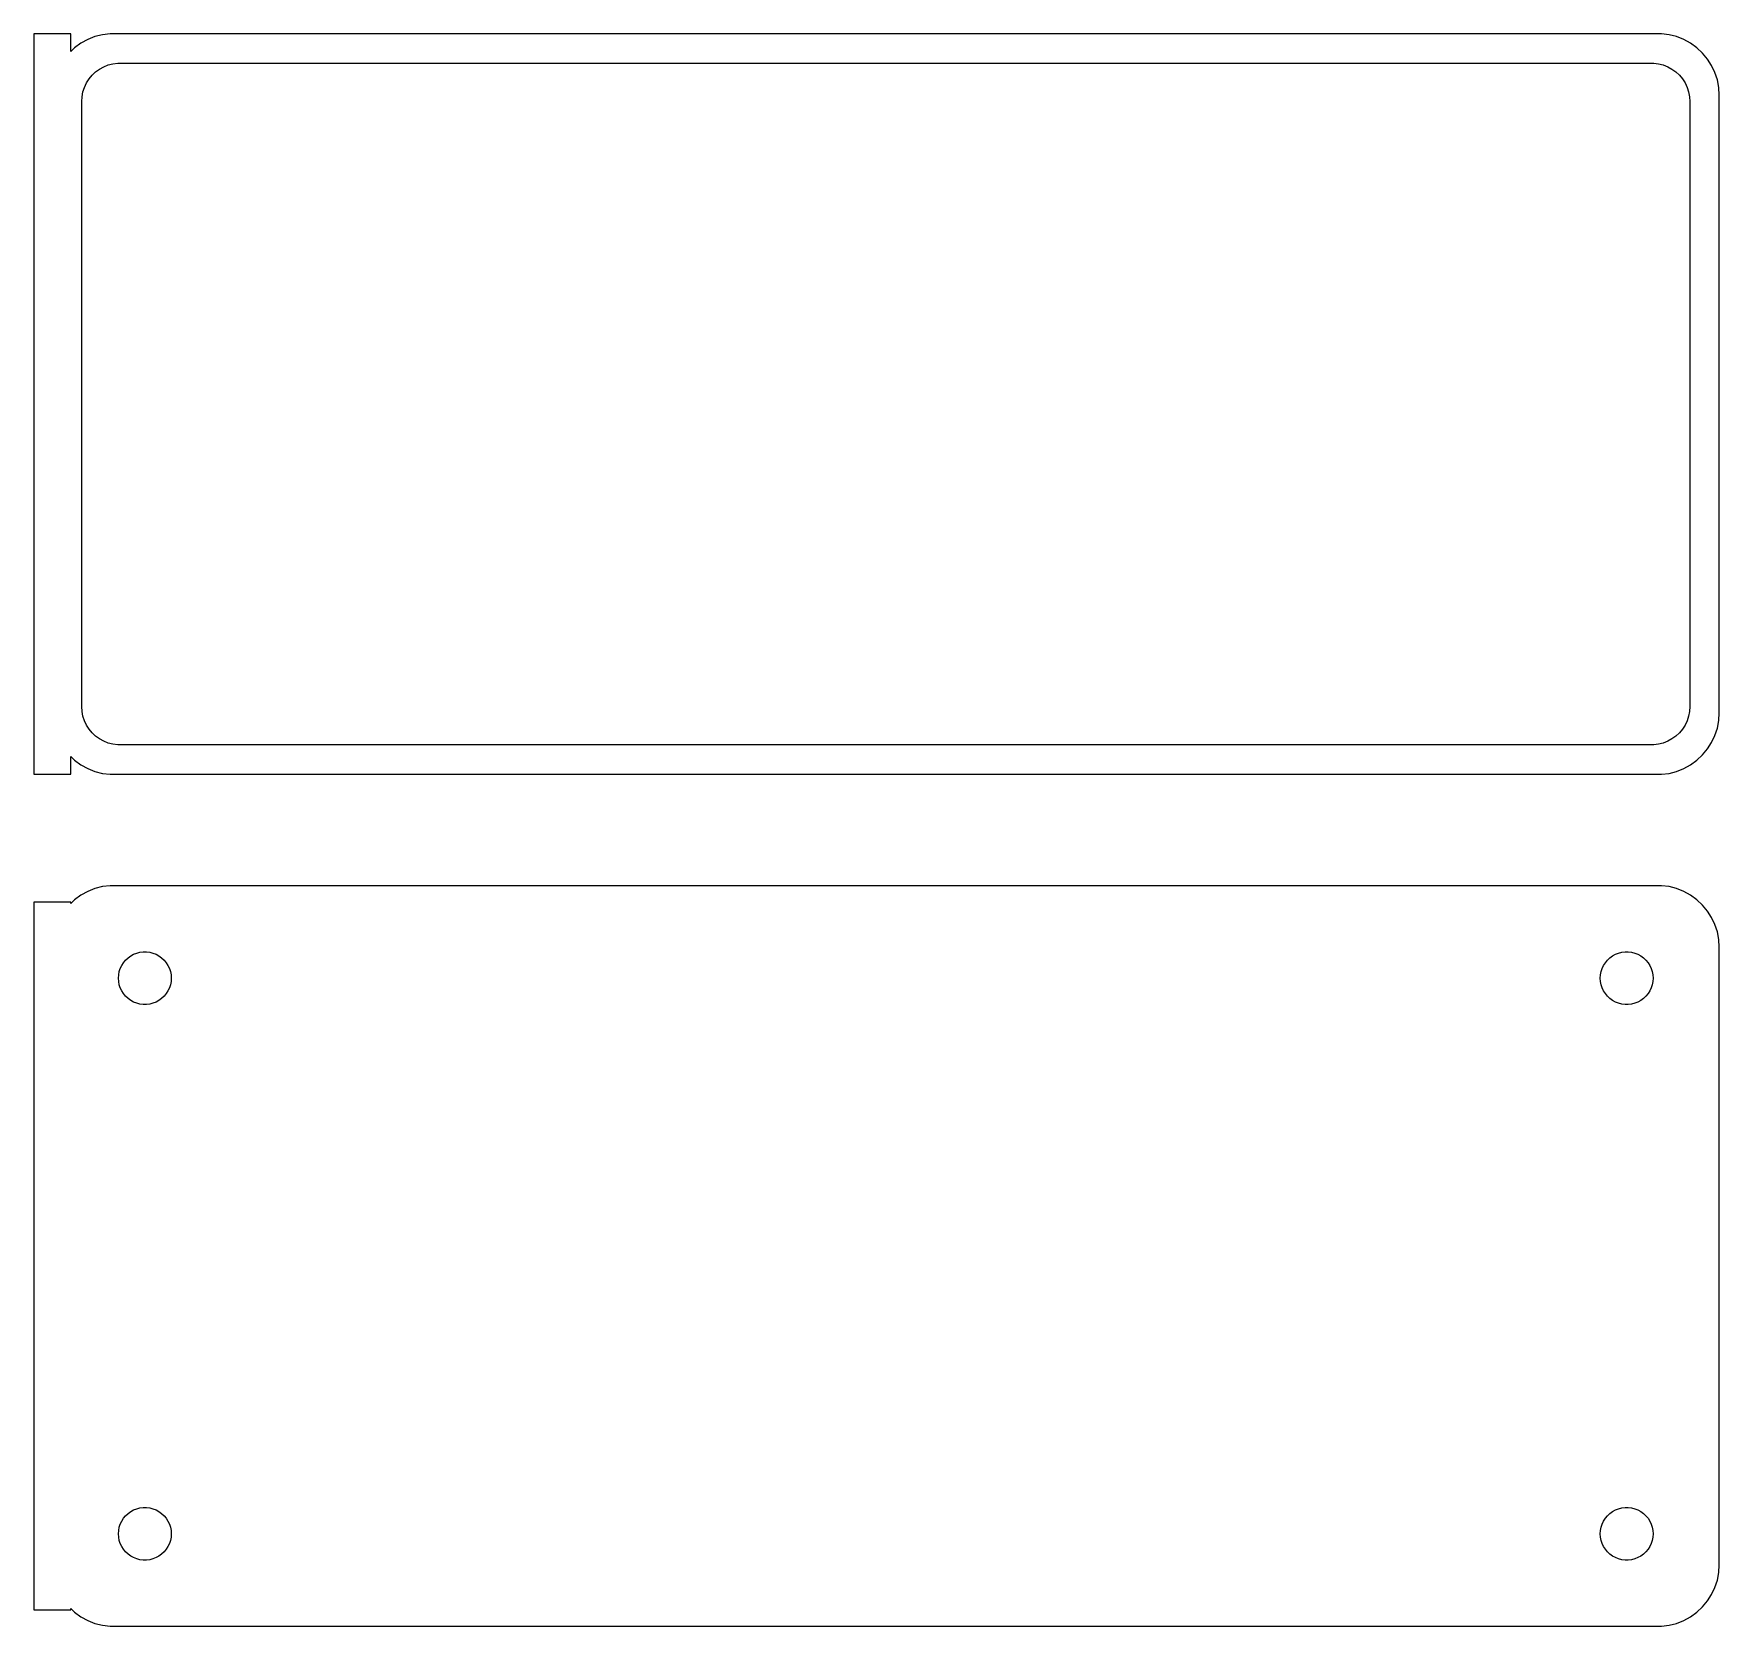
# Model space of a CAD drawing. Header units: metres. Extents: x -69 to 68, y 108 to 237.
import ezdxf

# ---------------------------------------------------------------- set-up
doc = ezdxf.new("R2010")
doc.units = ezdxf.units.M

msp = doc.modelspace()

# ---------------------------------------------------------------- linework, layer by layer
for p, q in [((-66, 236.979), (-69, 236.979)), ((-69, 236.979), (-69, 177.021)), ((-66, 235.559), (-66, 236.979)), ((-65.1791, 236.222), (-65.6871, 235.853)), ((-64.6289, 236.524), (-65.1791, 236.222)), ((-64.0451, 236.755), (-64.6289, 236.524)), ((-63.4369, 236.911), (-64.0451, 236.755)), ((-62.8139, 236.99), (-63.4369, 236.911)), ((62.8139, 236.99), (-62.8139, 236.99)), ((63.4369, 236.911), (62.8139, 236.99)), ((64.0451, 236.755), (63.4369, 236.911)), ((64.6289, 236.524), (64.0451, 236.755)), ((65.1791, 236.222), (64.6289, 236.524)), ((65.6871, 235.853), (65.1791, 236.222)), ((-65.6871, 235.853), (-66, 235.559)), ((66.1448, 235.423), (65.6871, 235.853)), ((66.5451, 234.939), (66.1448, 235.423)), ((66.8815, 234.409), (66.5451, 234.939)), ((-64.5184, 233.33), (-64.2692, 233.631)), ((-64.2692, 233.631), (-63.9842, 233.899)), ((-63.9842, 233.899), (-63.668, 234.128)), ((-63.668, 234.128), (-63.3254, 234.317)), ((-63.3254, 234.317), (-62.9619, 234.461)), ((-62.9619, 234.461), (-62.5833, 234.558)), ((-62.5833, 234.558), (-62.1954, 234.607)), ((-62.1954, 234.607), (62.1954, 234.607)), ((62.1954, 234.607), (62.5833, 234.558)), ((62.5833, 234.558), (62.9619, 234.461)), ((62.9619, 234.461), (63.3254, 234.317)), ((63.3254, 234.317), (63.668, 234.128)), ((63.668, 234.128), (63.9842, 233.899)), ((63.9842, 233.899), (64.2692, 233.631)), ((64.2692, 233.631), (64.5184, 233.33)), ((67.1489, 233.841), (66.8815, 234.409)), ((67.3429, 233.243), (67.1489, 233.841)), ((-65.0884, 231.89), (-65.0151, 232.274)), ((-65.0151, 232.274), (-64.8943, 232.646)), ((-64.8943, 232.646), (-64.7279, 233)), ((-64.7279, 233), (-64.5184, 233.33)), ((64.5184, 233.33), (64.7279, 233)), ((64.7279, 233), (64.8943, 232.646)), ((64.8943, 232.646), (65.0151, 232.274)), ((65.0151, 232.274), (65.0884, 231.89)), ((67.4606, 232.627), (67.3429, 233.243)), ((67.5, 232), (67.4606, 232.627)), ((-65.1129, 231.5), (-65.0884, 231.89)), ((-65.1129, 182.5), (-65.1129, 231.5)), ((65.0884, 231.89), (65.1129, 231.5)), ((65.1129, 231.5), (65.1129, 182.5)), ((67.5, 182), (67.5, 232)), ((-65.0884, 182.11), (-65.1129, 182.5)), ((-65.0151, 181.726), (-65.0884, 182.11)), ((-64.8943, 181.354), (-65.0151, 181.726)), ((65.0151, 181.726), (64.8943, 181.354)), ((65.0884, 182.11), (65.0151, 181.726)), ((65.1129, 182.5), (65.0884, 182.11)), ((67.4606, 181.373), (67.5, 182)), ((-64.7279, 181), (-64.8943, 181.354)), ((-64.5184, 180.67), (-64.7279, 181)), ((-64.2692, 180.369), (-64.5184, 180.67)), ((-63.9842, 180.101), (-64.2692, 180.369)), ((64.2692, 180.369), (63.9842, 180.101)), ((64.5184, 180.67), (64.2692, 180.369)), ((64.7279, 181), (64.5184, 180.67)), ((64.8943, 181.354), (64.7279, 181)), ((67.1489, 180.159), (67.3429, 180.757)), ((67.3429, 180.757), (67.4606, 181.373)), ((-63.668, 179.872), (-63.9842, 180.101)), ((-63.3254, 179.683), (-63.668, 179.872)), ((-62.9619, 179.539), (-63.3254, 179.683)), ((-62.5833, 179.442), (-62.9619, 179.539)), ((-62.1954, 179.393), (-62.5833, 179.442)), ((62.1954, 179.393), (-62.1954, 179.393)), ((62.5833, 179.442), (62.1954, 179.393)), ((62.9619, 179.539), (62.5833, 179.442)), ((63.3254, 179.683), (62.9619, 179.539)), ((63.668, 179.872), (63.3254, 179.683)), ((63.9842, 180.101), (63.668, 179.872)), ((66.1448, 178.577), (66.5451, 179.061)), ((66.5451, 179.061), (66.8815, 179.591)), ((66.8815, 179.591), (67.1489, 180.159)), ((-66, 177.021), (-66, 178.441)), ((-66, 178.441), (-65.6871, 178.147)), ((-65.6871, 178.147), (-65.1791, 177.778)), ((-65.1791, 177.778), (-64.6289, 177.476)), ((-64.6289, 177.476), (-64.0451, 177.245)), ((64.0451, 177.245), (64.6289, 177.476)), ((64.6289, 177.476), (65.1791, 177.778)), ((65.1791, 177.778), (65.6871, 178.147)), ((65.6871, 178.147), (66.1448, 178.577)), ((-69, 177.021), (-66, 177.021)), ((-64.0451, 177.245), (-63.4369, 177.089)), ((-63.4369, 177.089), (-62.8139, 177.01)), ((-62.8139, 177.01), (62.8139, 177.01)), ((62.8139, 177.01), (63.4369, 177.089)), ((63.4369, 177.089), (64.0451, 177.245)), ((-63.4369, 167.911), (-64.0451, 167.755)), ((-62.8139, 167.99), (-63.4369, 167.911)), ((62.8139, 167.99), (-62.8139, 167.99)), ((63.4369, 167.911), (62.8139, 167.99)), ((64.0451, 167.755), (63.4369, 167.911)), ((-66, 166.653), (-69, 166.653)), ((-69, 166.653), (-69, 109.347)), ((-65.6871, 166.853), (-66, 166.559)), ((-66, 166.559), (-66, 166.653)), ((-65.1791, 167.222), (-65.6871, 166.853)), ((-64.6289, 167.524), (-65.1791, 167.222)), ((-64.0451, 167.755), (-64.6289, 167.524)), ((64.6289, 167.524), (64.0451, 167.755)), ((65.1791, 167.222), (64.6289, 167.524)), ((65.6871, 166.853), (65.1791, 167.222)), ((66.1448, 166.423), (65.6871, 166.853)), ((66.5451, 165.939), (66.1448, 166.423)), ((66.8815, 165.409), (66.5451, 165.939)), ((67.1489, 164.841), (66.8815, 165.409)), ((67.3429, 164.243), (67.1489, 164.841)), ((67.4606, 163.627), (67.3429, 164.243)), ((-60.9092, 162.432), (-60.6598, 162.531)), ((-60.6598, 162.531), (-60.4001, 162.597)), ((-60.4001, 162.597), (-60.1341, 162.631)), ((-60.1341, 162.631), (-59.8659, 162.631)), ((-59.8659, 162.631), (-59.5999, 162.597)), ((-59.5999, 162.597), (-59.3401, 162.531)), ((-59.3401, 162.531), (-59.0908, 162.432)), ((59.0908, 162.432), (59.3401, 162.531)), ((59.3401, 162.531), (59.5999, 162.597)), ((59.5999, 162.597), (59.8659, 162.631)), ((59.8659, 162.631), (60.1341, 162.631)), ((60.1341, 162.631), (60.4001, 162.597)), ((60.4001, 162.597), (60.6598, 162.531)), ((60.6598, 162.531), (60.9092, 162.432)), ((67.5, 163), (67.4606, 163.627)), ((67.5, 113), (67.5, 163)), ((-62.0682, 161.031), (-61.9853, 161.286)), ((-61.9853, 161.286), (-61.8712, 161.529)), ((-61.8712, 161.529), (-61.7275, 161.755)), ((-61.7275, 161.755), (-61.5565, 161.962)), ((-61.5565, 161.962), (-61.3611, 162.145)), ((-61.3611, 162.145), (-61.1441, 162.303)), ((-61.1441, 162.303), (-60.9092, 162.432)), ((-59.0908, 162.432), (-58.8559, 162.303)), ((-58.8559, 162.303), (-58.6389, 162.145)), ((-58.6389, 162.145), (-58.4434, 161.962)), ((-58.4434, 161.962), (-58.2725, 161.755)), ((-58.2725, 161.755), (-58.1288, 161.529)), ((-58.1288, 161.529), (-58.0146, 161.286)), ((-58.0146, 161.286), (-57.9318, 161.031)), ((57.9318, 161.031), (58.0146, 161.286)), ((58.0146, 161.286), (58.1288, 161.529)), ((58.1288, 161.529), (58.2725, 161.755)), ((58.2725, 161.755), (58.4434, 161.962)), ((58.4434, 161.962), (58.6389, 162.145)), ((58.6389, 162.145), (58.8559, 162.303)), ((58.8559, 162.303), (59.0908, 162.432)), ((60.9092, 162.432), (61.1441, 162.303)), ((61.1441, 162.303), (61.3611, 162.145)), ((61.3611, 162.145), (61.5565, 161.962)), ((61.5565, 161.962), (61.7275, 161.755)), ((61.7275, 161.755), (61.8712, 161.529)), ((61.8712, 161.529), (61.9853, 161.286)), ((61.9853, 161.286), (62.0682, 161.031)), ((-62.1353, 160.5), (-62.1185, 160.768)), ((-62.1185, 160.232), (-62.1353, 160.5)), ((-62.1185, 160.768), (-62.0682, 161.031)), ((-62.0682, 159.969), (-62.1185, 160.232)), ((-61.9853, 159.714), (-62.0682, 159.969)), ((-61.8712, 159.471), (-61.9853, 159.714)), ((-58.0146, 159.714), (-58.1288, 159.471)), ((-57.9318, 159.969), (-58.0146, 159.714)), ((-57.9318, 161.031), (-57.8815, 160.768)), ((-57.8815, 160.232), (-57.9318, 159.969)), ((-57.8815, 160.768), (-57.8647, 160.5)), ((-57.8647, 160.5), (-57.8815, 160.232)), ((57.8647, 160.5), (57.8815, 160.768)), ((57.8815, 160.232), (57.8647, 160.5)), ((57.8815, 160.768), (57.9318, 161.031)), ((57.9318, 159.969), (57.8815, 160.232)), ((58.0146, 159.714), (57.9318, 159.969)), ((58.1288, 159.471), (58.0146, 159.714)), ((61.9853, 159.714), (61.8712, 159.471)), ((62.0682, 159.969), (61.9853, 159.714)), ((62.0682, 161.031), (62.1185, 160.768)), ((62.1185, 160.232), (62.0682, 159.969)), ((62.1185, 160.768), (62.1353, 160.5)), ((62.1353, 160.5), (62.1185, 160.232)), ((-61.7275, 159.245), (-61.8712, 159.471)), ((-61.5565, 159.038), (-61.7275, 159.245)), ((-61.3611, 158.855), (-61.5565, 159.038)), ((-61.1441, 158.697), (-61.3611, 158.855)), ((-60.9092, 158.568), (-61.1441, 158.697)), ((-60.6598, 158.469), (-60.9092, 158.568)), ((-60.4001, 158.403), (-60.6598, 158.469)), ((-60.1341, 158.369), (-60.4001, 158.403)), ((-59.8659, 158.369), (-60.1341, 158.369)), ((-59.5999, 158.403), (-59.8659, 158.369)), ((-59.3401, 158.469), (-59.5999, 158.403)), ((-59.0908, 158.568), (-59.3401, 158.469)), ((-58.8559, 158.697), (-59.0908, 158.568)), ((-58.6389, 158.855), (-58.8559, 158.697)), ((-58.4434, 159.038), (-58.6389, 158.855)), ((-58.2725, 159.245), (-58.4434, 159.038)), ((-58.1288, 159.471), (-58.2725, 159.245)), ((58.2725, 159.245), (58.1288, 159.471)), ((58.4434, 159.038), (58.2725, 159.245)), ((58.6389, 158.855), (58.4434, 159.038)), ((58.8559, 158.697), (58.6389, 158.855)), ((59.0908, 158.568), (58.8559, 158.697)), ((59.3401, 158.469), (59.0908, 158.568)), ((59.5999, 158.403), (59.3401, 158.469)), ((59.8659, 158.369), (59.5999, 158.403)), ((60.1341, 158.369), (59.8659, 158.369)), ((60.4001, 158.403), (60.1341, 158.369)), ((60.6598, 158.469), (60.4001, 158.403)), ((60.9092, 158.568), (60.6598, 158.469)), ((61.1441, 158.697), (60.9092, 158.568)), ((61.3611, 158.855), (61.1441, 158.697)), ((61.5565, 159.038), (61.3611, 158.855)), ((61.7275, 159.245), (61.5565, 159.038)), ((61.8712, 159.471), (61.7275, 159.245)), ((-61.1441, 117.303), (-60.9092, 117.432)), ((-60.9092, 117.432), (-60.6598, 117.531)), ((-60.6598, 117.531), (-60.4001, 117.597)), ((-60.4001, 117.597), (-60.1341, 117.631)), ((-60.1341, 117.631), (-59.8659, 117.631)), ((-59.8659, 117.631), (-59.5999, 117.597)), ((-59.5999, 117.597), (-59.3401, 117.531)), ((-59.3401, 117.531), (-59.0908, 117.432)), ((-59.0908, 117.432), (-58.8559, 117.303)), ((58.8559, 117.303), (59.0908, 117.432)), ((59.0908, 117.432), (59.3401, 117.531)), ((59.3401, 117.531), (59.5999, 117.597)), ((59.5999, 117.597), (59.8659, 117.631)), ((59.8659, 117.631), (60.1341, 117.631)), ((60.1341, 117.631), (60.4001, 117.597)), ((60.4001, 117.597), (60.6598, 117.531)), ((60.6598, 117.531), (60.9092, 117.432)), ((60.9092, 117.432), (61.1441, 117.303)), ((-62.1185, 115.768), (-62.0682, 116.031)), ((-62.0682, 116.031), (-61.9853, 116.286)), ((-61.9853, 116.286), (-61.8712, 116.529)), ((-61.8712, 116.529), (-61.7275, 116.755)), ((-61.7275, 116.755), (-61.5565, 116.962)), ((-61.5565, 116.962), (-61.3611, 117.145)), ((-61.3611, 117.145), (-61.1441, 117.303)), ((-58.8559, 117.303), (-58.6389, 117.145)), ((-58.6389, 117.145), (-58.4434, 116.962)), ((-58.4434, 116.962), (-58.2725, 116.755)), ((-58.2725, 116.755), (-58.1288, 116.529)), ((-58.1288, 116.529), (-58.0146, 116.286)), ((-58.0146, 116.286), (-57.9318, 116.031)), ((-57.9318, 116.031), (-57.8815, 115.768)), ((57.8815, 115.768), (57.9318, 116.031)), ((57.9318, 116.031), (58.0146, 116.286)), ((58.0146, 116.286), (58.1288, 116.529)), ((58.1288, 116.529), (58.2725, 116.755)), ((58.2725, 116.755), (58.4434, 116.962)), ((58.4434, 116.962), (58.6389, 117.145)), ((58.6389, 117.145), (58.8559, 117.303)), ((61.1441, 117.303), (61.3611, 117.145)), ((61.3611, 117.145), (61.5565, 116.962)), ((61.5565, 116.962), (61.7275, 116.755)), ((61.7275, 116.755), (61.8712, 116.529)), ((61.8712, 116.529), (61.9853, 116.286)), ((61.9853, 116.286), (62.0682, 116.031)), ((62.0682, 116.031), (62.1185, 115.768)), ((-62.1353, 115.5), (-62.1185, 115.768)), ((-62.1185, 115.232), (-62.1353, 115.5)), ((-62.0682, 114.969), (-62.1185, 115.232)), ((-61.9853, 114.714), (-62.0682, 114.969)), ((-61.8712, 114.471), (-61.9853, 114.714)), ((-58.0146, 114.714), (-58.1288, 114.471)), ((-57.9318, 114.969), (-58.0146, 114.714)), ((-57.8815, 115.232), (-57.9318, 114.969)), ((-57.8815, 115.768), (-57.8647, 115.5)), ((-57.8647, 115.5), (-57.8815, 115.232)), ((57.8647, 115.5), (57.8815, 115.768)), ((57.8815, 115.232), (57.8647, 115.5)), ((57.9318, 114.969), (57.8815, 115.232)), ((58.0146, 114.714), (57.9318, 114.969)), ((58.1288, 114.471), (58.0146, 114.714)), ((61.9853, 114.714), (61.8712, 114.471)), ((62.0682, 114.969), (61.9853, 114.714)), ((62.1185, 115.232), (62.0682, 114.969)), ((62.1185, 115.768), (62.1353, 115.5)), ((62.1353, 115.5), (62.1185, 115.232)), ((-61.7275, 114.245), (-61.8712, 114.471)), ((-61.5565, 114.038), (-61.7275, 114.245)), ((-61.3611, 113.855), (-61.5565, 114.038)), ((-61.1441, 113.697), (-61.3611, 113.855)), ((-60.9092, 113.568), (-61.1441, 113.697)), ((-60.6598, 113.469), (-60.9092, 113.568)), ((-60.4001, 113.403), (-60.6598, 113.469)), ((-60.1341, 113.369), (-60.4001, 113.403)), ((-59.8659, 113.369), (-60.1341, 113.369)), ((-59.5999, 113.403), (-59.8659, 113.369)), ((-59.3401, 113.469), (-59.5999, 113.403)), ((-59.0908, 113.568), (-59.3401, 113.469)), ((-58.8559, 113.697), (-59.0908, 113.568)), ((-58.6389, 113.855), (-58.8559, 113.697)), ((-58.4434, 114.038), (-58.6389, 113.855)), ((-58.2725, 114.245), (-58.4434, 114.038)), ((-58.1288, 114.471), (-58.2725, 114.245)), ((58.2725, 114.245), (58.1288, 114.471)), ((58.4434, 114.038), (58.2725, 114.245)), ((58.6389, 113.855), (58.4434, 114.038)), ((58.8559, 113.697), (58.6389, 113.855)), ((59.0908, 113.568), (58.8559, 113.697)), ((59.3401, 113.469), (59.0908, 113.568)), ((59.5999, 113.403), (59.3401, 113.469)), ((59.8659, 113.369), (59.5999, 113.403)), ((60.1341, 113.369), (59.8659, 113.369)), ((60.4001, 113.403), (60.1341, 113.369)), ((60.6598, 113.469), (60.4001, 113.403)), ((60.9092, 113.568), (60.6598, 113.469)), ((61.1441, 113.697), (60.9092, 113.568)), ((61.3611, 113.855), (61.1441, 113.697)), ((61.5565, 114.038), (61.3611, 113.855)), ((61.7275, 114.245), (61.5565, 114.038)), ((61.8712, 114.471), (61.7275, 114.245)), ((67.3429, 111.757), (67.4606, 112.373)), ((67.4606, 112.373), (67.5, 113)), ((66.5451, 110.061), (66.8815, 110.591)), ((66.8815, 110.591), (67.1489, 111.159)), ((67.1489, 111.159), (67.3429, 111.757)), ((-69, 109.347), (-66, 109.347)), ((-66, 109.347), (-66, 109.441)), ((-66, 109.441), (-65.6871, 109.147)), ((65.6871, 109.147), (66.1448, 109.577)), ((66.1448, 109.577), (66.5451, 110.061)), ((-65.6871, 109.147), (-65.1791, 108.778)), ((-65.1791, 108.778), (-64.6289, 108.476)), ((-64.6289, 108.476), (-64.0451, 108.245)), ((-64.0451, 108.245), (-63.4369, 108.089)), ((-63.4369, 108.089), (-62.8139, 108.01)), ((-62.8139, 108.01), (62.8139, 108.01)), ((62.8139, 108.01), (63.4369, 108.089)), ((63.4369, 108.089), (64.0451, 108.245)), ((64.0451, 108.245), (64.6289, 108.476)), ((64.6289, 108.476), (65.1791, 108.778)), ((65.1791, 108.778), (65.6871, 109.147))]:
    msp.add_line(p, q)

doc.saveas('drawing.dxf')
